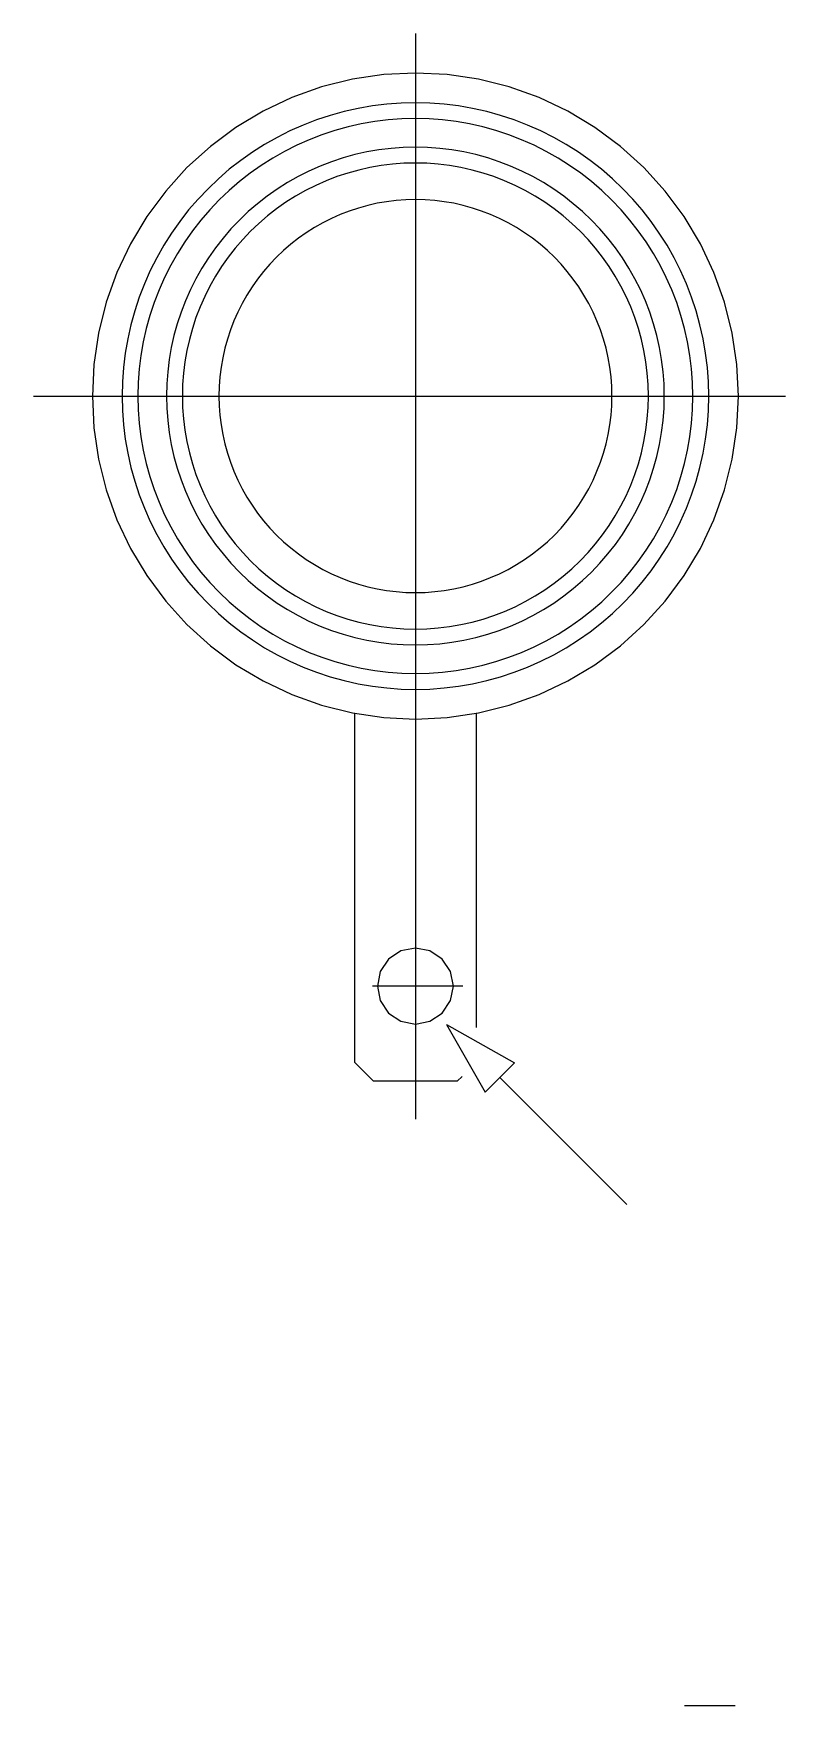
# Model space of a CAD drawing. Extents: x 321 to 2090, y 310 to 963.
# Drawn here: x 993 to 1230, y 310 to 837 of the extents above; entities that cross this region are included whole.
import ezdxf

# ---------------------------------------------------------------- set-up
doc = ezdxf.new("R2010")
doc.units = 0
doc.header["$MEASUREMENT"] = 0
doc.layers.add('4', color=7, linetype='CONTINUOUS')

msp = doc.modelspace()

# ---------------------------------------------------------------- linework, layer by layer
at = {"layer": '4', "color": 4, "linetype": 'Continuous'}
for p, q in [((1113.01, 836.89), (1113.01, 494.64)), ((992.61, 722.58), (1229.68, 722.58)), ((1127.92, 536.6), (1099.51, 536.6))]:
    msp.add_line(p, q, dxfattribs=at)
at = {"layer": '4', "color": 7, "linetype": 'Continuous'}
for p, q in [((1093.14, 822.46), (1083.45, 820.03)), ((1103.03, 823.93), (1093.14, 822.46)), ((1113.01, 824.42), (1103.03, 823.93)), ((1122.99, 823.93), (1113.01, 824.42)), ((1132.88, 822.46), (1122.99, 823.93)), ((1142.57, 820.03), (1132.88, 822.46)), ((1083.45, 820.03), (1074.04, 816.67)), ((1151.98, 816.67), (1142.57, 820.03)), ((1065, 812.39), (1056.43, 807.26)), ((1074.04, 816.67), (1065, 812.39)), ((1090.54, 812.28), (1086.17, 811.07)), ((1094.97, 813.27), (1090.54, 812.28)), ((1099.44, 814.05), (1094.97, 813.27)), ((1103.95, 814.6), (1099.44, 814.05)), ((1108.47, 814.94), (1103.95, 814.6)), ((1113.01, 815.05), (1108.47, 814.94)), ((1117.55, 814.94), (1113.01, 815.05)), ((1122.07, 814.6), (1117.55, 814.94)), ((1126.58, 814.05), (1122.07, 814.6)), ((1131.05, 813.27), (1126.58, 814.05)), ((1135.48, 812.28), (1131.05, 813.27)), ((1139.85, 811.07), (1135.48, 812.28)), ((1161.02, 812.39), (1151.98, 816.67)), ((1169.59, 807.26), (1161.02, 812.39)), ((1056.43, 807.26), (1048.4, 801.3)), ((1077.62, 808.01), (1073.47, 806.17)), ((1081.86, 809.64), (1077.62, 808.01)), ((1086.17, 811.07), (1081.86, 809.64)), ((1091.76, 807.43), (1087.62, 806.28)), ((1095.95, 808.37), (1091.76, 807.43)), ((1100.18, 809.1), (1095.95, 808.37)), ((1104.44, 809.63), (1100.18, 809.1)), ((1108.72, 809.94), (1104.44, 809.63)), ((1113.01, 810.05), (1108.72, 809.94)), ((1117.3, 809.94), (1113.01, 810.05)), ((1121.58, 809.63), (1117.3, 809.94)), ((1125.84, 809.1), (1121.58, 809.63)), ((1130.07, 808.37), (1125.84, 809.1)), ((1134.26, 807.43), (1130.07, 808.37)), ((1138.4, 806.28), (1134.26, 807.43)), ((1144.16, 809.64), (1139.85, 811.07)), ((1148.39, 808.01), (1144.16, 809.64)), ((1152.54, 806.17), (1148.39, 808.01)), ((1177.61, 801.3), (1169.59, 807.26)), ((1048.4, 801.3), (1041, 794.59)), ((1065.47, 801.89), (1061.64, 799.46)), ((1069.42, 804.13), (1065.47, 801.89)), ((1073.47, 806.17), (1069.42, 804.13)), ((1075.61, 801.65), (1071.78, 799.72)), ((1079.54, 803.39), (1075.61, 801.65)), ((1083.54, 804.93), (1079.54, 803.39)), ((1087.62, 806.28), (1083.54, 804.93)), ((1142.48, 804.93), (1138.4, 806.28)), ((1146.48, 803.39), (1142.48, 804.93)), ((1150.41, 801.65), (1146.48, 803.39)), ((1154.24, 799.72), (1150.41, 801.65)), ((1156.6, 804.13), (1152.54, 806.17)), ((1160.55, 801.89), (1156.6, 804.13)), ((1164.38, 799.46), (1160.55, 801.89)), ((1185.02, 794.59), (1177.61, 801.3)), ((1057.93, 796.85), (1054.35, 794.06)), ((1061.64, 799.46), (1057.93, 796.85)), ((1068.04, 797.6), (1064.42, 795.31)), ((1071.78, 799.72), (1068.04, 797.6)), ((1086.58, 796.45), (1082.98, 795.07)), ((1090.23, 797.66), (1086.58, 796.45)), ((1093.95, 798.69), (1090.23, 797.66)), ((1097.7, 799.53), (1093.95, 798.69)), ((1101.5, 800.19), (1097.7, 799.53)), ((1105.32, 800.66), (1101.5, 800.19)), ((1109.16, 800.95), (1105.32, 800.66)), ((1109.41, 795.95), (1105.81, 795.69)), ((1113.01, 801.04), (1109.16, 800.95)), ((1113.01, 796.04), (1109.41, 795.95)), ((1116.86, 800.95), (1113.01, 801.04)), ((1116.61, 795.95), (1113.01, 796.04)), ((1120.21, 795.69), (1116.61, 795.95)), ((1120.7, 800.66), (1116.86, 800.95)), ((1124.52, 800.19), (1120.7, 800.66)), ((1128.32, 799.53), (1124.52, 800.19)), ((1132.07, 798.69), (1128.32, 799.53)), ((1135.79, 797.66), (1132.07, 798.69)), ((1139.44, 796.45), (1135.79, 797.66)), ((1143.03, 795.07), (1139.44, 796.45)), ((1157.98, 797.6), (1154.24, 799.72)), ((1161.6, 795.31), (1157.98, 797.6)), ((1168.09, 796.85), (1164.38, 799.46)), ((1171.67, 794.06), (1168.09, 796.85)), ((1041, 794.59), (1034.29, 787.19)), ((1050.91, 791.09), (1047.63, 787.96)), ((1054.35, 794.06), (1050.91, 791.09)), ((1060.91, 792.83), (1057.52, 790.19)), ((1064.42, 795.31), (1060.91, 792.83)), ((1076.02, 791.78), (1072.67, 789.88)), ((1079.46, 793.51), (1076.02, 791.78)), ((1082.98, 795.07), (1079.46, 793.51)), ((1088.26, 791.75), (1084.9, 790.45)), ((1091.69, 792.88), (1088.26, 791.75)), ((1095.16, 793.84), (1091.69, 792.88)), ((1098.68, 794.63), (1095.16, 793.84)), ((1102.23, 795.24), (1098.68, 794.63)), ((1105.81, 795.69), (1102.23, 795.24)), ((1123.79, 795.24), (1120.21, 795.69)), ((1127.34, 794.63), (1123.79, 795.24)), ((1130.86, 793.84), (1127.34, 794.63)), ((1134.33, 792.88), (1130.86, 793.84)), ((1137.76, 791.75), (1134.33, 792.88)), ((1141.12, 790.45), (1137.76, 791.75)), ((1146.56, 793.51), (1143.03, 795.07)), ((1150, 791.78), (1146.56, 793.51)), ((1153.35, 789.88), (1150, 791.78)), ((1165.11, 792.83), (1161.6, 795.31)), ((1168.5, 790.19), (1165.11, 792.83)), ((1175.11, 791.09), (1171.67, 794.06)), ((1178.39, 787.96), (1175.11, 791.09)), ((1191.73, 787.19), (1185.02, 794.59)), ((1034.29, 787.19), (1028.33, 779.16)), ((1047.63, 787.96), (1044.5, 784.68)), ((1054.27, 787.39), (1051.16, 784.43)), ((1057.52, 790.19), (1054.27, 787.39)), ((1066.27, 785.6), (1063.23, 783.23)), ((1069.42, 787.82), (1066.27, 785.6)), ((1072.67, 789.88), (1069.42, 787.82)), ((1075.24, 785.59), (1072.2, 783.66)), ((1078.38, 787.37), (1075.24, 785.59)), ((1081.6, 788.99), (1078.38, 787.37)), ((1084.9, 790.45), (1081.6, 788.99)), ((1144.42, 788.99), (1141.12, 790.45)), ((1147.64, 787.37), (1144.42, 788.99)), ((1150.77, 785.59), (1147.64, 787.37)), ((1153.82, 783.66), (1150.77, 785.59)), ((1156.6, 787.82), (1153.35, 789.88)), ((1159.75, 785.6), (1156.6, 787.82)), ((1162.78, 783.23), (1159.75, 785.6)), ((1171.75, 787.39), (1168.5, 790.19)), ((1174.86, 784.43), (1171.75, 787.39)), ((1181.52, 784.68), (1178.39, 787.96)), ((1197.68, 779.16), (1191.73, 787.19)), ((1041.53, 781.24), (1038.74, 777.66)), ((1044.5, 784.68), (1041.53, 781.24)), ((1048.2, 781.32), (1045.4, 778.07)), ((1051.16, 784.43), (1048.2, 781.32)), ((1060.32, 780.72), (1057.53, 778.06)), ((1063.23, 783.23), (1060.32, 780.72)), ((1069.25, 781.58), (1066.41, 779.37)), ((1072.2, 783.66), (1069.25, 781.58)), ((1092.14, 780.9), (1089.3, 779.81)), ((1095.03, 781.86), (1092.14, 780.9)), ((1097.96, 782.67), (1095.03, 781.86)), ((1100.92, 783.34), (1097.96, 782.67)), ((1103.92, 783.85), (1100.92, 783.34)), ((1106.94, 784.23), (1103.92, 783.85)), ((1109.97, 784.45), (1106.94, 784.23)), ((1113.01, 784.53), (1109.97, 784.45)), ((1116.05, 784.45), (1113.01, 784.53)), ((1119.08, 784.23), (1116.05, 784.45)), ((1122.1, 783.85), (1119.08, 784.23)), ((1125.09, 783.34), (1122.1, 783.85)), ((1128.06, 782.67), (1125.09, 783.34)), ((1130.99, 781.86), (1128.06, 782.67)), ((1133.88, 780.9), (1130.99, 781.86)), ((1136.71, 779.81), (1133.88, 780.9)), ((1156.77, 781.58), (1153.82, 783.66)), ((1159.61, 779.37), (1156.77, 781.58)), ((1165.7, 780.72), (1162.78, 783.23)), ((1168.49, 778.06), (1165.7, 780.72)), ((1177.82, 781.32), (1174.86, 784.43)), ((1180.62, 778.07), (1177.82, 781.32)), ((1184.49, 781.24), (1181.52, 784.68)), ((1187.28, 777.66), (1184.49, 781.24)), ((1028.33, 779.16), (1023.2, 770.59)), ((1038.74, 777.66), (1036.13, 773.95)), ((1045.4, 778.07), (1042.76, 774.68)), ((1054.87, 775.27), (1052.36, 772.36)), ((1057.53, 778.06), (1054.87, 775.27)), ((1063.68, 777.01), (1061.07, 774.52)), ((1066.41, 779.37), (1063.68, 777.01)), ((1081.16, 775.71), (1078.6, 774.09)), ((1083.81, 777.21), (1081.16, 775.71)), ((1086.52, 778.58), (1083.81, 777.21)), ((1089.3, 779.81), (1086.52, 778.58)), ((1139.49, 778.58), (1136.71, 779.81)), ((1142.21, 777.21), (1139.49, 778.58)), ((1144.86, 775.71), (1142.21, 777.21)), ((1147.42, 774.09), (1144.86, 775.71)), ((1162.34, 777.01), (1159.61, 779.37)), ((1164.95, 774.52), (1162.34, 777.01)), ((1171.14, 775.27), (1168.49, 778.06)), ((1173.66, 772.36), (1171.14, 775.27)), ((1183.26, 774.68), (1180.62, 778.07)), ((1189.89, 773.95), (1187.28, 777.66)), ((1202.82, 770.59), (1197.68, 779.16)), ((1023.2, 770.59), (1018.92, 761.55)), ((1033.7, 770.12), (1031.46, 766.17)), ((1036.13, 773.95), (1033.7, 770.12)), ((1040.28, 771.17), (1037.99, 767.55)), ((1042.76, 774.68), (1040.28, 771.17)), ((1052.36, 772.36), (1049.99, 769.32)), ((1058.58, 771.91), (1056.23, 769.18)), ((1061.07, 774.52), (1058.58, 771.91)), ((1073.71, 770.46), (1071.41, 768.48)), ((1076.11, 772.34), (1073.71, 770.46)), ((1078.6, 774.09), (1076.11, 772.34)), ((1149.91, 772.34), (1147.42, 774.09)), ((1152.31, 770.46), (1149.91, 772.34)), ((1154.61, 768.48), (1152.31, 770.46)), ((1167.44, 771.91), (1164.95, 774.52)), ((1169.79, 769.18), (1167.44, 771.91)), ((1176.03, 769.32), (1173.66, 772.36)), ((1185.73, 771.17), (1183.26, 774.68)), ((1188.03, 767.55), (1185.73, 771.17)), ((1192.32, 770.12), (1189.89, 773.95)), ((1194.56, 766.17), (1192.32, 770.12)), ((1207.1, 761.55), (1202.82, 770.59)), ((1031.46, 766.17), (1029.42, 762.12)), ((1037.99, 767.55), (1035.87, 763.81)), ((1047.77, 766.17), (1045.71, 762.92)), ((1049.99, 769.32), (1047.77, 766.17)), ((1054.01, 766.34), (1051.93, 763.39)), ((1056.23, 769.18), (1054.01, 766.34)), ((1069.21, 766.38), (1067.11, 764.18)), ((1071.41, 768.48), (1069.21, 766.38)), ((1156.81, 766.38), (1154.61, 768.48)), ((1158.91, 764.18), (1156.81, 766.38)), ((1172.01, 766.34), (1169.79, 769.18)), ((1174.09, 763.39), (1172.01, 766.34)), ((1178.25, 766.17), (1176.03, 769.32)), ((1180.31, 762.92), (1178.25, 766.17)), ((1190.15, 763.81), (1188.03, 767.55)), ((1196.6, 762.12), (1194.56, 766.17)), ((1018.92, 761.55), (1015.56, 752.14)), ((1029.42, 762.12), (1027.58, 757.97)), ((1033.94, 759.98), (1032.2, 756.05)), ((1035.87, 763.81), (1033.94, 759.98)), ((1043.81, 759.57), (1042.08, 756.13)), ((1045.71, 762.92), (1043.81, 759.57)), ((1050, 760.35), (1048.22, 757.21)), ((1051.93, 763.39), (1050, 760.35)), ((1063.26, 759.48), (1061.5, 757)), ((1065.13, 761.88), (1063.26, 759.48)), ((1067.11, 764.18), (1065.13, 761.88)), ((1160.89, 761.88), (1158.91, 764.18)), ((1162.76, 759.48), (1160.89, 761.88)), ((1164.51, 757), (1162.76, 759.48)), ((1176.02, 760.35), (1174.09, 763.39)), ((1177.79, 757.21), (1176.02, 760.35)), ((1182.21, 759.57), (1180.31, 762.92)), ((1183.94, 756.13), (1182.21, 759.57)), ((1192.08, 759.98), (1190.15, 763.81)), ((1193.82, 756.05), (1192.08, 759.98)), ((1198.44, 757.97), (1196.6, 762.12)), ((1210.46, 752.14), (1207.1, 761.55)), ((1027.58, 757.97), (1025.95, 753.73)), ((1032.2, 756.05), (1030.66, 752.05)), ((1042.08, 756.13), (1040.52, 752.61)), ((1046.6, 753.99), (1045.14, 750.69)), ((1048.22, 757.21), (1046.6, 753.99)), ((1059.88, 754.43), (1058.38, 751.78)), ((1061.5, 757), (1059.88, 754.43)), ((1166.14, 754.43), (1164.51, 757)), ((1167.64, 751.78), (1166.14, 754.43)), ((1179.42, 753.99), (1177.79, 757.21)), ((1180.88, 750.69), (1179.42, 753.99)), ((1185.5, 752.61), (1183.94, 756.13)), ((1195.36, 752.05), (1193.82, 756.05)), ((1200.07, 753.73), (1198.44, 757.97)), ((1015.56, 752.14), (1013.13, 742.45)), ((1024.52, 749.42), (1023.31, 745.05)), ((1025.95, 753.73), (1024.52, 749.42)), ((1030.66, 752.05), (1029.31, 747.97)), ((1039.14, 749.01), (1037.93, 745.36)), ((1040.52, 752.61), (1039.14, 749.01)), ((1045.14, 750.69), (1043.84, 747.33)), ((1057.01, 749.07), (1055.78, 746.29)), ((1058.38, 751.78), (1057.01, 749.07)), ((1169.01, 749.07), (1167.64, 751.78)), ((1170.24, 746.29), (1169.01, 749.07)), ((1182.17, 747.33), (1180.88, 750.69)), ((1186.88, 749.01), (1185.5, 752.61)), ((1188.09, 745.36), (1186.88, 749.01)), ((1196.71, 747.97), (1195.36, 752.05)), ((1201.49, 749.42), (1200.07, 753.73)), ((1202.71, 745.05), (1201.49, 749.42)), ((1212.89, 742.45), (1210.46, 752.14)), ((1023.31, 745.05), (1022.32, 740.62)), ((1028.17, 743.83), (1027.22, 739.64)), ((1029.31, 747.97), (1028.17, 743.83)), ((1037.93, 745.36), (1036.9, 741.65)), ((1042.71, 743.91), (1041.75, 740.43)), ((1043.84, 747.33), (1042.71, 743.91)), ((1054.69, 743.45), (1053.73, 740.56)), ((1055.78, 746.29), (1054.69, 743.45)), ((1171.33, 743.45), (1170.24, 746.29)), ((1172.29, 740.56), (1171.33, 743.45)), ((1183.31, 743.91), (1182.17, 747.33)), ((1184.27, 740.43), (1183.31, 743.91)), ((1189.12, 741.65), (1188.09, 745.36)), ((1197.85, 743.83), (1196.71, 747.97)), ((1198.79, 739.64), (1197.85, 743.83)), ((1203.7, 740.62), (1202.71, 745.05)), ((1013.13, 742.45), (1011.66, 732.56)), ((1022.32, 740.62), (1021.54, 736.15)), ((1027.22, 739.64), (1026.49, 735.42)), ((1036.9, 741.65), (1036.06, 737.89)), ((1041.75, 740.43), (1040.96, 736.91)), ((1053.73, 740.56), (1052.92, 737.63)), ((1173.1, 737.63), (1172.29, 740.56)), ((1185.06, 736.91), (1184.27, 740.43)), ((1189.96, 737.89), (1189.12, 741.65)), ((1199.53, 735.42), (1198.79, 739.64)), ((1204.48, 736.15), (1203.7, 740.62)), ((1214.36, 732.56), (1212.89, 742.45)), ((1021.54, 736.15), (1020.99, 731.64)), ((1026.49, 735.42), (1025.97, 731.15)), ((1035.4, 734.09), (1034.93, 730.27)), ((1036.06, 737.89), (1035.4, 734.09)), ((1040.35, 733.36), (1039.9, 729.78)), ((1040.96, 736.91), (1040.35, 733.36)), ((1052.26, 734.67), (1051.74, 731.67)), ((1052.92, 737.63), (1052.26, 734.67)), ((1173.76, 734.67), (1173.1, 737.63)), ((1174.28, 731.67), (1173.76, 734.67)), ((1185.67, 733.36), (1185.06, 736.91)), ((1186.11, 729.78), (1185.67, 733.36)), ((1190.62, 734.09), (1189.96, 737.89)), ((1191.09, 730.27), (1190.62, 734.09)), ((1200.05, 731.15), (1199.53, 735.42)), ((1205.03, 731.64), (1204.48, 736.15)), ((1011.66, 732.56), (1011.17, 722.58)), ((1020.99, 731.64), (1020.65, 727.12)), ((1025.97, 731.15), (1025.65, 726.87)), ((1034.93, 730.27), (1034.64, 726.43)), ((1039.9, 729.78), (1039.64, 726.19)), ((1051.36, 728.65), (1051.14, 725.62)), ((1051.74, 731.67), (1051.36, 728.65)), ((1174.66, 728.65), (1174.28, 731.67)), ((1174.88, 725.62), (1174.66, 728.65)), ((1186.38, 726.19), (1186.11, 729.78)), ((1191.38, 726.43), (1191.09, 730.27)), ((1200.37, 726.87), (1200.05, 731.15)), ((1205.36, 727.12), (1205.03, 731.64)), ((1214.85, 722.58), (1214.36, 732.56)), ((1011.17, 722.58), (1011.66, 712.6)), ((1020.65, 727.12), (1020.54, 722.58)), ((1020.54, 722.58), (1020.65, 718.04)), ((1025.65, 726.87), (1025.54, 722.58)), ((1025.54, 722.58), (1025.65, 718.29)), ((1034.64, 726.43), (1034.55, 722.58)), ((1034.55, 722.58), (1034.64, 718.73)), ((1039.64, 726.19), (1039.55, 722.58)), ((1039.55, 722.58), (1039.64, 718.98)), ((1051.14, 725.62), (1051.07, 722.58)), ((1051.07, 722.58), (1051.14, 719.54)), ((1174.95, 722.58), (1174.88, 725.62)), ((1174.88, 719.54), (1174.95, 722.58)), ((1186.47, 722.58), (1186.38, 726.19)), ((1186.38, 718.98), (1186.47, 722.58)), ((1191.47, 722.58), (1191.38, 726.43)), ((1191.38, 718.73), (1191.47, 722.58)), ((1200.47, 722.58), (1200.37, 726.87)), ((1200.37, 718.29), (1200.47, 722.58)), ((1205.48, 722.58), (1205.36, 727.12)), ((1205.36, 718.04), (1205.48, 722.58)), ((1214.36, 712.6), (1214.85, 722.58)), ((1020.65, 718.04), (1020.99, 713.52)), ((1025.65, 718.29), (1025.97, 714.01)), ((1034.64, 718.73), (1034.93, 714.89)), ((1039.64, 718.98), (1039.9, 715.38)), ((1051.14, 719.54), (1051.36, 716.51)), ((1174.66, 716.51), (1174.88, 719.54)), ((1186.11, 715.38), (1186.38, 718.98)), ((1191.09, 714.89), (1191.38, 718.73)), ((1200.05, 714.01), (1200.37, 718.29)), ((1205.03, 713.52), (1205.36, 718.04)), ((1011.66, 712.6), (1013.13, 702.71)), ((1020.99, 713.52), (1021.54, 709.01)), ((1025.97, 714.01), (1026.49, 709.75)), ((1034.93, 714.89), (1035.4, 711.07)), ((1039.9, 715.38), (1040.35, 711.8)), ((1040.35, 711.8), (1040.96, 708.25)), ((1051.36, 716.51), (1051.74, 713.49)), ((1051.74, 713.49), (1052.26, 710.5)), ((1173.76, 710.5), (1174.28, 713.49)), ((1174.28, 713.49), (1174.66, 716.51)), ((1185.06, 708.25), (1185.67, 711.8)), ((1185.67, 711.8), (1186.11, 715.38)), ((1190.62, 711.07), (1191.09, 714.89)), ((1199.53, 709.75), (1200.05, 714.01)), ((1204.48, 709.01), (1205.03, 713.52)), ((1212.89, 702.71), (1214.36, 712.6)), ((1021.54, 709.01), (1022.32, 704.54)), ((1026.49, 709.75), (1027.22, 705.52)), ((1035.4, 711.07), (1036.06, 707.27)), ((1036.06, 707.27), (1036.9, 703.52)), ((1040.96, 708.25), (1041.75, 704.73)), ((1052.26, 710.5), (1052.92, 707.53)), ((1052.92, 707.53), (1053.73, 704.6)), ((1172.29, 704.6), (1173.1, 707.53)), ((1173.1, 707.53), (1173.76, 710.5)), ((1184.27, 704.73), (1185.06, 708.25)), ((1189.12, 703.52), (1189.96, 707.27)), ((1189.96, 707.27), (1190.62, 711.07)), ((1198.79, 705.52), (1199.53, 709.75)), ((1203.7, 704.54), (1204.48, 709.01)), ((1013.13, 702.71), (1015.56, 693.02)), ((1022.32, 704.54), (1023.31, 700.11)), ((1027.22, 705.52), (1028.17, 701.33)), ((1028.17, 701.33), (1029.31, 697.19)), ((1036.9, 703.52), (1037.93, 699.81)), ((1041.75, 704.73), (1042.71, 701.26)), ((1042.71, 701.26), (1043.84, 697.83)), ((1053.73, 704.6), (1054.69, 701.71)), ((1054.69, 701.71), (1055.78, 698.88)), ((1170.24, 698.88), (1171.33, 701.71)), ((1171.33, 701.71), (1172.29, 704.6)), ((1182.17, 697.83), (1183.31, 701.26)), ((1183.31, 701.26), (1184.27, 704.73)), ((1188.09, 699.81), (1189.12, 703.52)), ((1196.71, 697.19), (1197.85, 701.33)), ((1197.85, 701.33), (1198.79, 705.52)), ((1202.71, 700.11), (1203.7, 704.54)), ((1210.46, 693.02), (1212.89, 702.71)), ((1023.31, 700.11), (1024.52, 695.74)), ((1029.31, 697.19), (1030.66, 693.12)), ((1037.93, 699.81), (1039.14, 696.15)), ((1039.14, 696.15), (1040.52, 692.56)), ((1043.84, 697.83), (1045.14, 694.47)), ((1055.78, 698.88), (1057.01, 696.1)), ((1057.01, 696.1), (1058.38, 693.38)), ((1167.64, 693.38), (1169.01, 696.1)), ((1169.01, 696.1), (1170.24, 698.88)), ((1180.88, 694.47), (1182.17, 697.83)), ((1185.5, 692.56), (1186.88, 696.15)), ((1186.88, 696.15), (1188.09, 699.81)), ((1195.36, 693.12), (1196.71, 697.19)), ((1201.49, 695.74), (1202.71, 700.11)), ((1015.56, 693.02), (1018.92, 683.61)), ((1024.52, 695.74), (1025.95, 691.43)), ((1025.95, 691.43), (1027.58, 687.2)), ((1030.66, 693.12), (1032.2, 689.11)), ((1040.52, 692.56), (1042.08, 689.04)), ((1045.14, 694.47), (1046.6, 691.17)), ((1046.6, 691.17), (1048.22, 687.95)), ((1058.38, 693.38), (1059.88, 690.74)), ((1059.88, 690.74), (1061.5, 688.17)), ((1164.51, 688.17), (1166.14, 690.74)), ((1166.14, 690.74), (1167.64, 693.38)), ((1177.79, 687.95), (1179.42, 691.17)), ((1179.42, 691.17), (1180.88, 694.47)), ((1183.94, 689.04), (1185.5, 692.56)), ((1193.82, 689.11), (1195.36, 693.12)), ((1198.44, 687.2), (1200.07, 691.43)), ((1200.07, 691.43), (1201.49, 695.74)), ((1207.1, 683.61), (1210.46, 693.02)), ((1027.58, 687.2), (1029.42, 683.05)), ((1032.2, 689.11), (1033.94, 685.19)), ((1042.08, 689.04), (1043.81, 685.6)), ((1043.81, 685.6), (1045.71, 682.24)), ((1048.22, 687.95), (1050, 684.82)), ((1061.5, 688.17), (1063.26, 685.68)), ((1063.26, 685.68), (1065.13, 683.28)), ((1160.89, 683.28), (1162.76, 685.68)), ((1162.76, 685.68), (1164.51, 688.17)), ((1176.02, 684.82), (1177.79, 687.95)), ((1180.31, 682.24), (1182.21, 685.6)), ((1182.21, 685.6), (1183.94, 689.04)), ((1192.08, 685.19), (1193.82, 689.11)), ((1196.6, 683.05), (1198.44, 687.2)), ((1018.92, 683.61), (1023.2, 674.58)), ((1029.42, 683.05), (1031.46, 678.99)), ((1033.94, 685.19), (1035.87, 681.35)), ((1035.87, 681.35), (1037.99, 677.62)), ((1045.71, 682.24), (1047.77, 678.99)), ((1050, 684.82), (1051.93, 681.77)), ((1051.93, 681.77), (1054.01, 678.82)), ((1065.13, 683.28), (1067.11, 680.98)), ((1067.11, 680.98), (1069.21, 678.78)), ((1156.81, 678.78), (1158.91, 680.98)), ((1158.91, 680.98), (1160.89, 683.28)), ((1172.01, 678.82), (1174.09, 681.77)), ((1174.09, 681.77), (1176.02, 684.82)), ((1178.25, 678.99), (1180.31, 682.24)), ((1188.03, 677.62), (1190.15, 681.35)), ((1190.15, 681.35), (1192.08, 685.19)), ((1194.56, 678.99), (1196.6, 683.05)), ((1202.82, 674.58), (1207.1, 683.61)), ((1031.46, 678.99), (1033.7, 675.04)), ((1033.7, 675.04), (1036.13, 671.21)), ((1037.99, 677.62), (1040.28, 673.99)), ((1047.77, 678.99), (1049.99, 675.84)), ((1049.99, 675.84), (1052.36, 672.81)), ((1054.01, 678.82), (1056.23, 675.98)), ((1056.23, 675.98), (1058.58, 673.25)), ((1069.21, 678.78), (1071.41, 676.68)), ((1071.41, 676.68), (1073.71, 674.7)), ((1073.71, 674.7), (1076.11, 672.83)), ((1149.91, 672.83), (1152.31, 674.7)), ((1152.31, 674.7), (1154.61, 676.68)), ((1154.61, 676.68), (1156.81, 678.78)), ((1167.44, 673.25), (1169.79, 675.98)), ((1169.79, 675.98), (1172.01, 678.82)), ((1173.66, 672.81), (1176.03, 675.84)), ((1176.03, 675.84), (1178.25, 678.99)), ((1185.73, 673.99), (1188.03, 677.62)), ((1189.89, 671.21), (1192.32, 675.04)), ((1192.32, 675.04), (1194.56, 678.99)), ((1023.2, 674.58), (1028.33, 666)), ((1036.13, 671.21), (1038.74, 667.5)), ((1040.28, 673.99), (1042.76, 670.48)), ((1042.76, 670.48), (1045.4, 667.09)), ((1052.36, 672.81), (1054.87, 669.89)), ((1054.87, 669.89), (1057.53, 667.1)), ((1058.58, 673.25), (1061.07, 670.64)), ((1061.07, 670.64), (1063.68, 668.15)), ((1076.11, 672.83), (1078.6, 671.08)), ((1078.6, 671.08), (1081.16, 669.45)), ((1081.16, 669.45), (1083.81, 667.95)), ((1142.21, 667.95), (1144.86, 669.45)), ((1144.86, 669.45), (1147.42, 671.08)), ((1147.42, 671.08), (1149.91, 672.83)), ((1162.34, 668.15), (1164.95, 670.64)), ((1164.95, 670.64), (1167.44, 673.25)), ((1168.49, 667.1), (1171.14, 669.89)), ((1171.14, 669.89), (1173.66, 672.81)), ((1180.62, 667.09), (1183.26, 670.48)), ((1183.26, 670.48), (1185.73, 673.99)), ((1187.28, 667.5), (1189.89, 671.21)), ((1197.68, 666), (1202.82, 674.58)), ((1028.33, 666), (1034.29, 657.98)), ((1038.74, 667.5), (1041.53, 663.92)), ((1045.4, 667.09), (1048.2, 663.84)), ((1057.53, 667.1), (1060.32, 664.45)), ((1060.32, 664.45), (1063.23, 661.93)), ((1063.68, 668.15), (1066.41, 665.8)), ((1066.41, 665.8), (1069.25, 663.58)), ((1083.81, 667.95), (1086.52, 666.58)), ((1086.52, 666.58), (1089.3, 665.35)), ((1089.3, 665.35), (1092.14, 664.26)), ((1092.14, 664.26), (1095.03, 663.3)), ((1130.99, 663.3), (1133.88, 664.26)), ((1133.88, 664.26), (1136.71, 665.35)), ((1136.71, 665.35), (1139.49, 666.58)), ((1139.49, 666.58), (1142.21, 667.95)), ((1156.77, 663.58), (1159.61, 665.8)), ((1159.61, 665.8), (1162.34, 668.15)), ((1162.78, 661.93), (1165.7, 664.45)), ((1165.7, 664.45), (1168.49, 667.1)), ((1177.82, 663.84), (1180.62, 667.09)), ((1184.49, 663.92), (1187.28, 667.5)), ((1191.73, 657.98), (1197.68, 666)), ((1041.53, 663.92), (1044.5, 660.48)), ((1044.5, 660.48), (1047.63, 657.2)), ((1048.2, 663.84), (1051.16, 660.73)), ((1051.16, 660.73), (1054.27, 657.77)), ((1063.23, 661.93), (1066.27, 659.56)), ((1066.27, 659.56), (1069.42, 657.34)), ((1069.25, 663.58), (1072.2, 661.5)), ((1072.2, 661.5), (1075.24, 659.57)), ((1075.24, 659.57), (1078.38, 657.8)), ((1095.03, 663.3), (1097.96, 662.49)), ((1097.96, 662.49), (1100.92, 661.83)), ((1100.92, 661.83), (1103.92, 661.31)), ((1103.92, 661.31), (1106.94, 660.94)), ((1106.94, 660.94), (1109.97, 660.71)), ((1109.97, 660.71), (1113.01, 660.64)), ((1113.01, 660.64), (1116.05, 660.71)), ((1116.05, 660.71), (1119.08, 660.94)), ((1119.08, 660.94), (1122.1, 661.31)), ((1122.1, 661.31), (1125.09, 661.83)), ((1125.09, 661.83), (1128.06, 662.49)), ((1128.06, 662.49), (1130.99, 663.3)), ((1147.64, 657.8), (1150.77, 659.57)), ((1150.77, 659.57), (1153.82, 661.5)), ((1153.82, 661.5), (1156.77, 663.58)), ((1156.6, 657.34), (1159.75, 659.56)), ((1159.75, 659.56), (1162.78, 661.93)), ((1171.75, 657.77), (1174.86, 660.73)), ((1174.86, 660.73), (1177.82, 663.84)), ((1178.39, 657.2), (1181.52, 660.48)), ((1181.52, 660.48), (1184.49, 663.92)), ((1034.29, 657.98), (1041, 650.57)), ((1047.63, 657.2), (1050.91, 654.07)), ((1050.91, 654.07), (1054.35, 651.1)), ((1054.27, 657.77), (1057.52, 654.97)), ((1057.52, 654.97), (1060.91, 652.33)), ((1069.42, 657.34), (1072.67, 655.28)), ((1072.67, 655.28), (1076.02, 653.39)), ((1078.38, 657.8), (1081.6, 656.18)), ((1081.6, 656.18), (1084.9, 654.71)), ((1084.9, 654.71), (1088.26, 653.42)), ((1137.76, 653.42), (1141.12, 654.71)), ((1141.12, 654.71), (1144.42, 656.18)), ((1144.42, 656.18), (1147.64, 657.8)), ((1150, 653.39), (1153.35, 655.28)), ((1153.35, 655.28), (1156.6, 657.34)), ((1165.11, 652.33), (1168.5, 654.97)), ((1168.5, 654.97), (1171.75, 657.77)), ((1171.67, 651.1), (1175.11, 654.07)), ((1175.11, 654.07), (1178.39, 657.2)), ((1185.02, 650.57), (1191.73, 657.98)), ((1041, 650.57), (1048.4, 643.86)), ((1054.35, 651.1), (1057.93, 648.31)), ((1060.91, 652.33), (1064.42, 649.86)), ((1064.42, 649.86), (1068.04, 647.56)), ((1076.02, 653.39), (1079.46, 651.65)), ((1079.46, 651.65), (1082.98, 650.09)), ((1082.98, 650.09), (1086.58, 648.71)), ((1086.58, 648.71), (1090.23, 647.5)), ((1088.26, 653.42), (1091.69, 652.29)), ((1091.69, 652.29), (1095.16, 651.32)), ((1095.16, 651.32), (1098.68, 650.53)), ((1098.68, 650.53), (1102.23, 649.92)), ((1102.23, 649.92), (1105.81, 649.48)), ((1105.81, 649.48), (1109.41, 649.21)), ((1109.41, 649.21), (1113.01, 649.12)), ((1113.01, 649.12), (1116.61, 649.21)), ((1116.61, 649.21), (1120.21, 649.48)), ((1120.21, 649.48), (1123.79, 649.92)), ((1123.79, 649.92), (1127.34, 650.53)), ((1127.34, 650.53), (1130.86, 651.32)), ((1130.86, 651.32), (1134.33, 652.29)), ((1134.33, 652.29), (1137.76, 653.42)), ((1135.79, 647.5), (1139.44, 648.71)), ((1139.44, 648.71), (1143.03, 650.09)), ((1143.03, 650.09), (1146.56, 651.65)), ((1146.56, 651.65), (1150, 653.39)), ((1157.98, 647.56), (1161.6, 649.86)), ((1161.6, 649.86), (1165.11, 652.33)), ((1168.09, 648.31), (1171.67, 651.1)), ((1177.61, 643.86), (1185.02, 650.57)), ((1048.4, 643.86), (1056.43, 637.91)), ((1057.93, 648.31), (1061.64, 645.7)), ((1061.64, 645.7), (1065.47, 643.27)), ((1065.47, 643.27), (1069.42, 641.03)), ((1068.04, 647.56), (1071.78, 645.44)), ((1071.78, 645.44), (1075.61, 643.51)), ((1075.61, 643.51), (1079.54, 641.77)), ((1090.23, 647.5), (1093.95, 646.47)), ((1093.95, 646.47), (1097.7, 645.63)), ((1097.7, 645.63), (1101.5, 644.97)), ((1101.5, 644.97), (1105.32, 644.5)), ((1105.32, 644.5), (1109.16, 644.22)), ((1109.16, 644.22), (1113.01, 644.12)), ((1113.01, 644.12), (1116.86, 644.22)), ((1116.86, 644.22), (1120.7, 644.5)), ((1120.7, 644.5), (1124.52, 644.97)), ((1124.52, 644.97), (1128.32, 645.63)), ((1128.32, 645.63), (1132.07, 646.47)), ((1132.07, 646.47), (1135.79, 647.5)), ((1146.48, 641.77), (1150.41, 643.51)), ((1150.41, 643.51), (1154.24, 645.44)), ((1154.24, 645.44), (1157.98, 647.56)), ((1156.6, 641.03), (1160.55, 643.27)), ((1160.55, 643.27), (1164.38, 645.7)), ((1164.38, 645.7), (1168.09, 648.31)), ((1169.59, 637.91), (1177.61, 643.86)), ((1056.43, 637.91), (1065, 632.77)), ((1069.42, 641.03), (1073.47, 638.99)), ((1073.47, 638.99), (1077.62, 637.15)), ((1079.54, 641.77), (1083.54, 640.23)), ((1083.54, 640.23), (1087.62, 638.88)), ((1087.62, 638.88), (1091.76, 637.74)), ((1134.26, 637.74), (1138.4, 638.88)), ((1138.4, 638.88), (1142.48, 640.23)), ((1142.48, 640.23), (1146.48, 641.77)), ((1148.39, 637.15), (1152.54, 638.99)), ((1152.54, 638.99), (1156.6, 641.03)), ((1161.02, 632.77), (1169.59, 637.91)), ((1065, 632.77), (1074.04, 628.5)), ((1077.62, 637.15), (1081.86, 635.52)), ((1081.86, 635.52), (1086.17, 634.1)), ((1086.17, 634.1), (1090.54, 632.89)), ((1090.54, 632.89), (1094.97, 631.89)), ((1091.76, 637.74), (1095.95, 636.8)), ((1095.95, 636.8), (1100.18, 636.06)), ((1100.18, 636.06), (1104.44, 635.54)), ((1104.44, 635.54), (1108.72, 635.22)), ((1108.72, 635.22), (1113.01, 635.12)), ((1113.01, 635.12), (1117.3, 635.22)), ((1117.3, 635.22), (1121.58, 635.54)), ((1121.58, 635.54), (1125.84, 636.06)), ((1125.84, 636.06), (1130.07, 636.8)), ((1130.07, 636.8), (1134.26, 637.74)), ((1131.05, 631.89), (1135.48, 632.89)), ((1135.48, 632.89), (1139.85, 634.1)), ((1139.85, 634.1), (1144.16, 635.52)), ((1144.16, 635.52), (1148.39, 637.15)), ((1151.98, 628.5), (1161.02, 632.77)), ((1074.04, 628.5), (1083.45, 625.13)), ((1094.97, 631.89), (1099.44, 631.12)), ((1099.44, 631.12), (1103.95, 630.56)), ((1103.95, 630.56), (1108.47, 630.23)), ((1108.47, 630.23), (1113.01, 630.11)), ((1113.01, 630.11), (1117.55, 630.23)), ((1117.55, 630.23), (1122.07, 630.56)), ((1122.07, 630.56), (1126.58, 631.12)), ((1126.58, 631.12), (1131.05, 631.89)), ((1142.57, 625.13), (1151.98, 628.5)), ((1083.45, 625.13), (1093.14, 622.7)), ((1093.14, 622.7), (1103.03, 621.23)), ((1093.81, 622.41), (1093.81, 512.58)), ((1122.99, 621.23), (1132.88, 622.7)), ((1132.21, 622.41), (1132.21, 523.51)), ((1132.88, 622.7), (1142.57, 625.13)), ((1103.03, 621.23), (1113.01, 620.74)), ((1113.01, 620.74), (1122.99, 621.23)), ((1113.01, 548.6), (1108.42, 547.68)), ((1117.6, 547.68), (1113.01, 548.6)), ((1104.52, 545.08), (1101.92, 541.19)), ((1108.42, 547.68), (1104.52, 545.08)), ((1121.49, 545.08), (1117.6, 547.68)), ((1124.1, 541.19), (1121.49, 545.08)), ((1101.92, 541.19), (1101.01, 536.6)), ((1125.01, 536.6), (1124.1, 541.19)), ((1101.01, 536.6), (1101.92, 532.01)), ((1124.1, 532.01), (1125.01, 536.6)), ((1101.92, 532.01), (1104.52, 528.11)), ((1104.52, 528.11), (1108.42, 525.51)), ((1117.6, 525.51), (1121.49, 528.11)), ((1121.49, 528.11), (1124.1, 532.01)), ((1108.42, 525.51), (1113.01, 524.6)), ((1113.01, 524.6), (1117.6, 525.51)), ((1093.81, 512.58), (1099.81, 506.58)), ((1126.21, 506.58), (1099.81, 506.58)), ((1126.21, 506.58), (1127.71, 508.08))]:
    msp.add_line(p, q, dxfattribs=at)
at = {"layer": '4', "color": 3, "linetype": 'Continuous'}
for p, q in [((1122.85, 524.53), (1144.26, 512.4)), ((1122.85, 524.53), (1134.98, 503.13)), ((1134.98, 503.13), (1144.26, 512.4)), ((1179.67, 467.71), (1139.62, 507.76))]:
    msp.add_line(p, q, dxfattribs=at)
at = {"layer": '4', "color": 2, "linetype": 'Continuous'}
msp.add_line((1197.84, 309.8), (1213.84, 309.8), dxfattribs=at)

doc.saveas('drawing.dxf')
